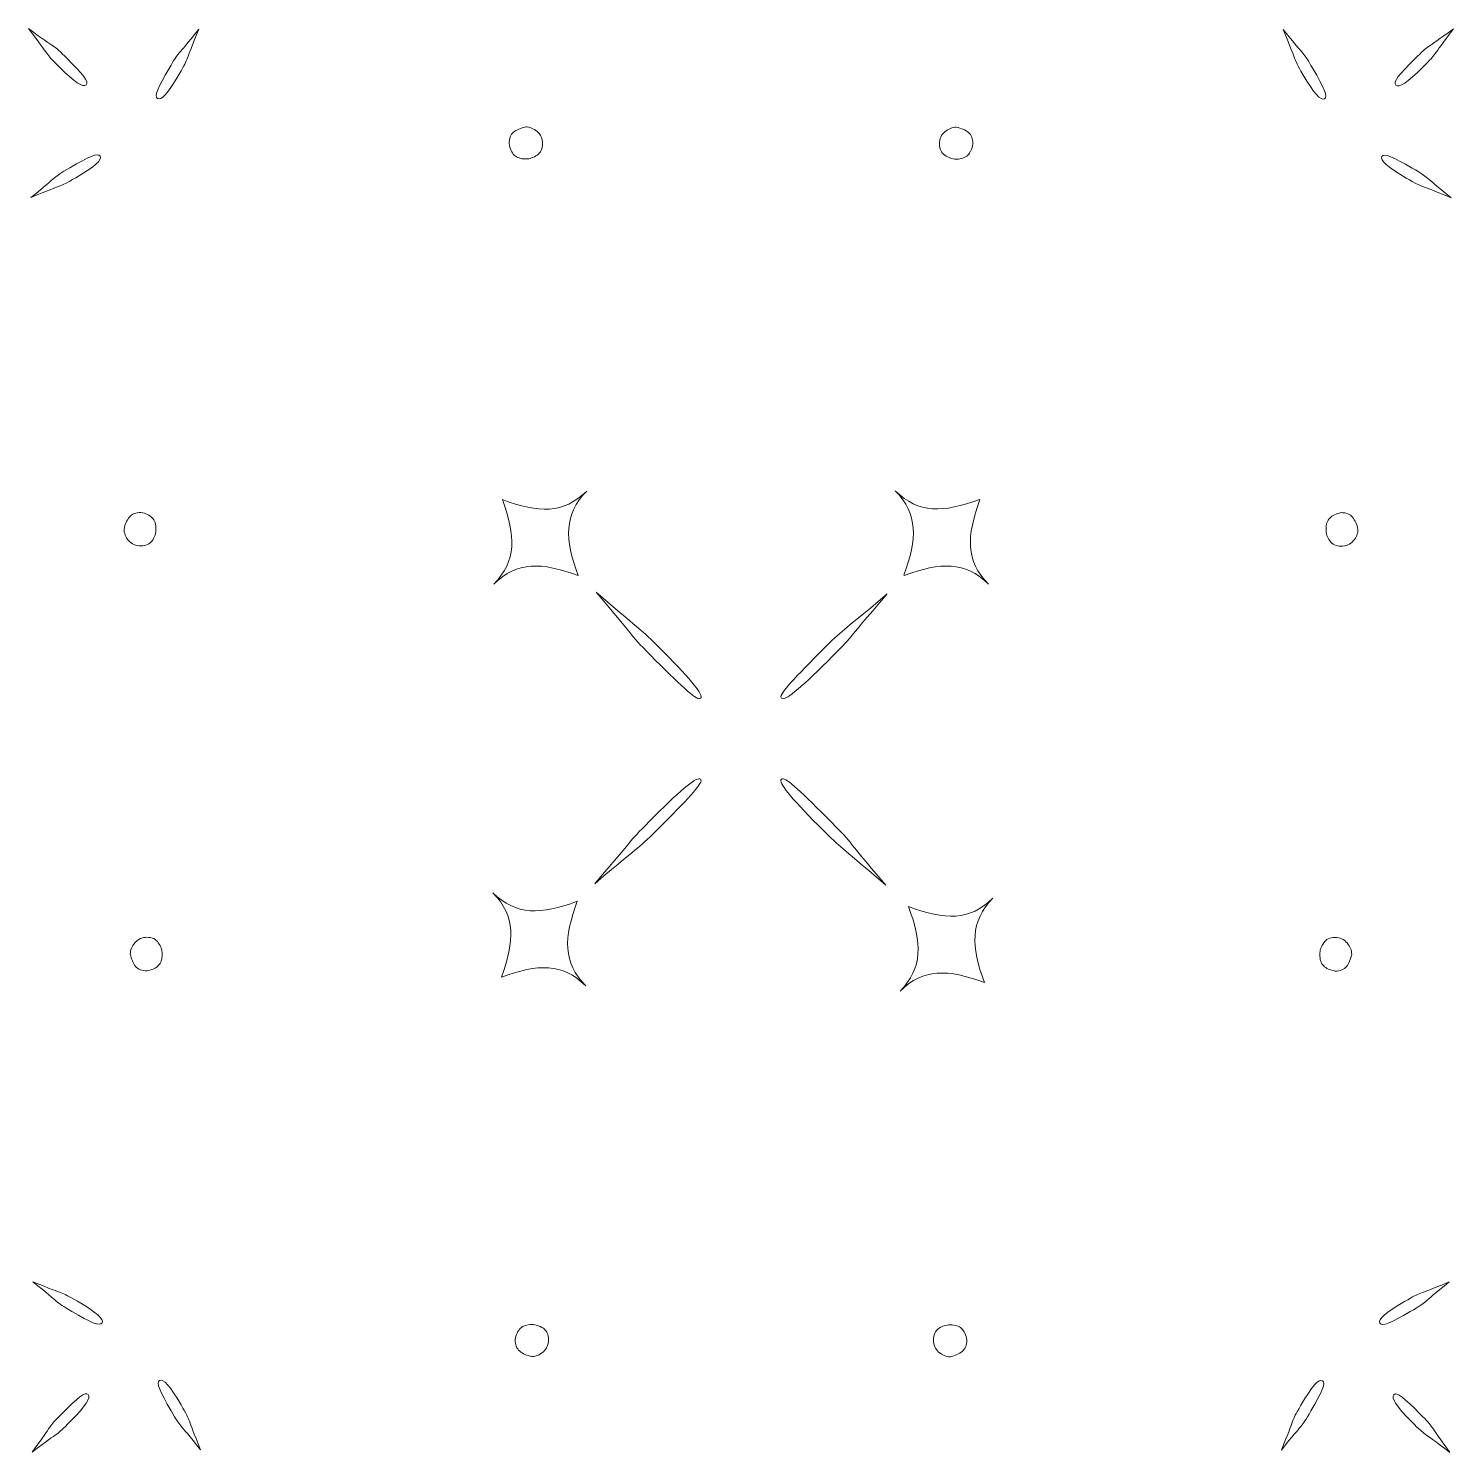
# Model space of a CAD drawing. Header units: centimetres. Extents: x -6.4 to 6.4, y -5 to 7.7.
# Drawn here: x -5.7 to 5.73, y -4.37 to 7.04 of the extents above; entities that cross this region are included whole.
import ezdxf

# ---------------------------------------------------------------- set-up
doc = ezdxf.new("R2010")
doc.units = ezdxf.units.CM
doc.header["$MEASUREMENT"] = 0
doc.layers.add('Layer 1', color=7, linetype='Continuous')

msp = doc.modelspace()

# ---------------------------------------------------------------- linework, layer by layer
at = {"layer": 'Layer 1', "lineweight": 18}
for points, knots in [([(-5.69608, 7.03763), (-5.45279, 6.85611), (-5.51086, 6.92176), (-5.38592, 6.79666), (-5.38592, 6.79666), (-5.26098, 6.67155), (-5.20893, 6.61125), (-5.23347, 6.58668), (-5.23347, 6.58668), (-5.258, 6.56211), (-5.3264, 6.60604), (-5.45134, 6.73115), (-5.45134, 6.73115), (-5.57628, 6.85625), (-5.50892, 6.794), (-5.69608, 7.03763)], [0, 0, 0, 0, 0.2, 0.2, 0.2, 0.2, 0.4, 0.4, 0.4, 0.4, 0.6, 0.6, 0.6, 0.6, 1, 1, 1, 1]), ([(-4.33134, 7.03146), (-4.51942, 6.79307), (-4.4803, 6.87153), (-4.56864, 6.71832), (-4.56864, 6.71832), (-4.65699, 6.56509), (-4.69168, 6.49336), (-4.66163, 6.47598), (-4.66163, 6.47598), (-4.63158, 6.45861), (-4.57686, 6.51877), (-4.48852, 6.672), (-4.48852, 6.672), (-4.40018, 6.82521), (-4.44915, 6.74763), (-4.33134, 7.03146)], [0, 0, 0, 0, 0.2, 0.2, 0.2, 0.2, 0.4, 0.4, 0.4, 0.4, 0.6, 0.6, 0.6, 0.6, 1, 1, 1, 1]), ([(4.36275, 7.02935), (4.55083, 6.79096), (4.51171, 6.86942), (4.60005, 6.71621), (4.60005, 6.71621), (4.6884, 6.56299), (4.72309, 6.49125), (4.69304, 6.47388), (4.69304, 6.47388), (4.66299, 6.4565), (4.60827, 6.51666), (4.51993, 6.66989), (4.51993, 6.66989), (4.43159, 6.8231), (4.48056, 6.74552), (4.36275, 7.02935)], [0, 0, 0, 0, 0.2, 0.2, 0.2, 0.2, 0.4, 0.4, 0.4, 0.4, 0.6, 0.6, 0.6, 0.6, 1, 1, 1, 1]), ([(5.7275, 7.03552), (5.48421, 6.854), (5.54228, 6.91965), (5.41734, 6.79455), (5.41734, 6.79455), (5.2924, 6.66944), (5.24035, 6.60914), (5.26489, 6.58457), (5.26489, 6.58457), (5.28942, 6.56), (5.35782, 6.60393), (5.48276, 6.72904), (5.48276, 6.72904), (5.6077, 6.85414), (5.54034, 6.79189), (5.7275, 7.03552)], [0, 0, 0, 0, 0.2, 0.2, 0.2, 0.2, 0.4, 0.4, 0.4, 0.4, 0.6, 0.6, 0.6, 0.6, 1, 1, 1, 1]), ([(-1.84366, 6.11566), (-1.83533, 6.07398), (-1.82285, 6.04271), (-1.80203, 6.02396), (-1.80203, 6.02396), (-1.78122, 6.00311), (-1.75, 5.9927), (-1.71045, 5.9927), (-1.71045, 5.9927), (-1.67715, 5.9927), (-1.64801, 6.00312), (-1.61887, 6.02396), (-1.61887, 6.02396), (-1.58973, 6.04271), (-1.57516, 6.07398), (-1.57516, 6.11566), (-1.57516, 6.11566), (-1.57516, 6.15526), (-1.58973, 6.18861), (-1.61887, 6.21153), (-1.61887, 6.21153), (-1.64801, 6.23654), (-1.67715, 6.24905), (-1.71045, 6.24905), (-1.71045, 6.24905), (-1.75, 6.24071), (-1.7833, 6.22612), (-1.80828, 6.20736), (-1.80828, 6.20736), (-1.83117, 6.18652), (-1.84366, 6.15526), (-1.84366, 6.11566)], [0, 0, 0, 0, 0.11111111, 0.11111111, 0.11111111, 0.11111111, 0.22222222, 0.22222222, 0.22222222, 0.22222222, 0.33333333, 0.33333333, 0.33333333, 0.33333333, 0.44444444, 0.44444444, 0.44444444, 0.44444444, 0.55555556, 0.55555556, 0.55555556, 0.55555556, 0.66666667, 0.66666667, 0.66666667, 0.66666667, 0.77777778, 0.77777778, 0.77777778, 0.77777778, 1, 1, 1, 1]), ([(1.87508, 6.11355), (1.86675, 6.07187), (1.85427, 6.04061), (1.83345, 6.02185), (1.83345, 6.02185), (1.81264, 6.00101), (1.78142, 5.99059), (1.74187, 5.99059), (1.74187, 5.99059), (1.70857, 5.99059), (1.67943, 6.00101), (1.65029, 6.02185), (1.65029, 6.02185), (1.62115, 6.04061), (1.60658, 6.07187), (1.60658, 6.11355), (1.60658, 6.11355), (1.60658, 6.15315), (1.62115, 6.1865), (1.65029, 6.20942), (1.65029, 6.20942), (1.67943, 6.23443), (1.70857, 6.24694), (1.74187, 6.24694), (1.74187, 6.24694), (1.78142, 6.2386), (1.81472, 6.22401), (1.8397, 6.20525), (1.8397, 6.20525), (1.86259, 6.18441), (1.87508, 6.15315), (1.87508, 6.11355)], [0, 0, 0, 0, 0.11111111, 0.11111111, 0.11111111, 0.11111111, 0.22222222, 0.22222222, 0.22222222, 0.22222222, 0.33333333, 0.33333333, 0.33333333, 0.33333333, 0.44444444, 0.44444444, 0.44444444, 0.44444444, 0.55555556, 0.55555556, 0.55555556, 0.55555556, 0.66666667, 0.66666667, 0.66666667, 0.66666667, 0.77777778, 0.77777778, 0.77777778, 0.77777778, 1, 1, 1, 1]), ([(-5.67672, 5.68414), (-5.43866, 5.87248), (-5.51701, 5.83331), (-5.364, 5.92176), (-5.364, 5.92176), (-5.21098, 6.01023), (-5.13934, 6.04497), (-5.12199, 6.01487), (-5.12199, 6.01487), (-5.10464, 5.98479), (-5.16472, 5.93), (-5.31774, 5.84153), (-5.31774, 5.84153), (-5.47075, 5.75308), (-5.39327, 5.80211), (-5.67672, 5.68414)], [0, 0, 0, 0, 0.2, 0.2, 0.2, 0.2, 0.4, 0.4, 0.4, 0.4, 0.6, 0.6, 0.6, 0.6, 1, 1, 1, 1]), ([(5.70817, 5.68206), (5.4701, 5.8704), (5.54845, 5.83123), (5.39544, 5.91969), (5.39544, 5.91969), (5.24242, 6.00815), (5.17078, 6.04289), (5.15343, 6.0128), (5.15343, 6.0128), (5.13608, 5.98271), (5.19616, 5.92792), (5.34918, 5.83946), (5.34918, 5.83946), (5.50219, 5.751), (5.42471, 5.80003), (5.70817, 5.68206)], [0, 0, 0, 0, 0.2, 0.2, 0.2, 0.2, 0.4, 0.4, 0.4, 0.4, 0.6, 0.6, 0.6, 0.6, 1, 1, 1, 1]), ([(-1.22141, 3.33085), (-1.4052, 3.14215), (-1.39775, 2.94833), (-1.2898, 2.65387), (-1.2898, 2.65387), (-1.58387, 2.76196), (-1.77743, 2.76942), (-1.96588, 2.58538), (-1.96588, 2.58538), (-1.7821, 2.77409), (-1.78954, 2.96791), (-1.89749, 3.26237), (-1.89749, 3.26237), (-1.60342, 3.15428), (-1.40986, 3.14682), (-1.22141, 3.33085)], [0, 0, 0, 0, 0.2, 0.2, 0.2, 0.2, 0.4, 0.4, 0.4, 0.4, 0.6, 0.6, 0.6, 0.6, 1, 1, 1, 1]), ([(1.99939, 2.58539), (1.81094, 2.76943), (1.61738, 2.76197), (1.32331, 2.65388), (1.32331, 2.65388), (1.32331, 2.65388), (1.3245, 2.65716), (1.3245, 2.65716), (1.3245, 2.65716), (1.3245, 2.65716), (1.32122, 2.65597), (1.32122, 2.65597), (1.32122, 2.65597), (1.42917, 2.95043), (1.43662, 3.14425), (1.25283, 3.33295), (1.25283, 3.33295), (1.44128, 3.14892), (1.63484, 3.15638), (1.92891, 3.26447), (1.92891, 3.26447), (1.92891, 3.26447), (1.92772, 3.26119), (1.92772, 3.26119), (1.92772, 3.26119), (1.92772, 3.26119), (1.931, 3.26238), (1.931, 3.26238), (1.931, 3.26238), (1.82305, 2.96792), (1.8156, 2.7741), (1.99939, 2.58539)], [0, 0, 0, 0, 0.11111111, 0.11111111, 0.11111111, 0.11111111, 0.22222222, 0.22222222, 0.22222222, 0.22222222, 0.33333333, 0.33333333, 0.33333333, 0.33333333, 0.44444444, 0.44444444, 0.44444444, 0.44444444, 0.55555556, 0.55555556, 0.55555556, 0.55555556, 0.66666667, 0.66666667, 0.66666667, 0.66666667, 0.77777778, 0.77777778, 0.77777778, 0.77777778, 1, 1, 1, 1]), ([(-4.79504, 3.16032), (-4.83667, 3.16032), (-4.86581, 3.14782), (-4.88662, 3.12281), (-4.88662, 3.12281), (-4.90744, 3.0978), (-4.92201, 3.06654), (-4.93033, 3.02485), (-4.93033, 3.02485), (-4.93033, 2.99359), (-4.91784, 2.96233), (-4.89287, 2.93315), (-4.89287, 2.93315), (-4.86789, 2.90605), (-4.83667, 2.89147), (-4.79504, 2.89147), (-4.79504, 2.89147), (-4.7555, 2.89147), (-4.72427, 2.90605), (-4.70346, 2.93315), (-4.70346, 2.93315), (-4.68473, 2.96233), (-4.67432, 2.99359), (-4.67432, 3.02485), (-4.67432, 3.02485), (-4.67432, 3.06654), (-4.68473, 3.09572), (-4.70346, 3.11656), (-4.70346, 3.11656), (-4.72427, 3.1374), (-4.7555, 3.15199), (-4.79504, 3.16032)], [0, 0, 0, 0, 0.11111111, 0.11111111, 0.11111111, 0.11111111, 0.22222222, 0.22222222, 0.22222222, 0.22222222, 0.33333333, 0.33333333, 0.33333333, 0.33333333, 0.44444444, 0.44444444, 0.44444444, 0.44444444, 0.55555556, 0.55555556, 0.55555556, 0.55555556, 0.66666667, 0.66666667, 0.66666667, 0.66666667, 0.77777778, 0.77777778, 0.77777778, 0.77777778, 1, 1, 1, 1]), ([(4.82646, 3.15824), (4.86809, 3.15824), (4.89723, 3.14574), (4.91804, 3.12073), (4.91804, 3.12073), (4.93886, 3.09572), (4.95343, 3.06446), (4.96175, 3.02277), (4.96175, 3.02277), (4.96175, 2.99151), (4.94926, 2.96025), (4.92429, 2.93107), (4.92429, 2.93107), (4.89931, 2.90398), (4.86809, 2.88939), (4.82646, 2.88939), (4.82646, 2.88939), (4.78692, 2.88939), (4.75569, 2.90398), (4.73488, 2.93107), (4.73488, 2.93107), (4.71615, 2.96025), (4.70574, 2.99151), (4.70574, 3.02277), (4.70574, 3.02277), (4.70574, 3.06446), (4.71615, 3.09364), (4.73488, 3.11448), (4.73488, 3.11448), (4.75569, 3.13532), (4.78692, 3.14991), (4.82646, 3.15824)], [0, 0, 0, 0, 0.11111111, 0.11111111, 0.11111111, 0.11111111, 0.22222222, 0.22222222, 0.22222222, 0.22222222, 0.33333333, 0.33333333, 0.33333333, 0.33333333, 0.44444444, 0.44444444, 0.44444444, 0.44444444, 0.55555556, 0.55555556, 0.55555556, 0.55555556, 0.66666667, 0.66666667, 0.66666667, 0.66666667, 0.77777778, 0.77777778, 0.77777778, 0.77777778, 1, 1, 1, 1]), ([(-1.14485, 2.521), (-0.78389, 2.09746), (-0.90177, 2.208), (-0.67109, 1.97701), (-0.67109, 1.97701), (-0.44039, 1.746), (-0.33266, 1.64631), (-0.30812, 1.67087), (-0.30812, 1.67087), (-0.28359, 1.69544), (-0.37497, 1.81151), (-0.60567, 2.04252), (-0.60567, 2.04252), (-0.83635, 2.27351), (-0.71937, 2.15117), (-1.14485, 2.521)], [0, 0, 0, 0, 0.2, 0.2, 0.2, 0.2, 0.4, 0.4, 0.4, 0.4, 0.6, 0.6, 0.6, 0.6, 1, 1, 1, 1]), ([(1.18854, 2.50873), (0.76556, 2.14728), (0.87595, 2.26533), (0.64527, 2.03434), (0.64527, 2.03434), (0.41457, 1.80333), (0.31501, 1.69545), (0.33954, 1.67088), (0.33954, 1.67088), (0.36408, 1.64632), (0.47999, 1.73782), (0.71069, 1.96883), (0.71069, 1.96883), (0.94137, 2.19982), (0.8192, 2.08268), (1.18854, 2.50873)], [0, 0, 0, 0, 0.2, 0.2, 0.2, 0.2, 0.4, 0.4, 0.4, 0.4, 0.6, 0.6, 0.6, 0.6, 1, 1, 1, 1]), ([(-1.15712, 0.18448), (-0.73414, 0.54593), (-0.84453, 0.42789), (-0.61385, 0.65888), (-0.61385, 0.65888), (-0.38315, 0.88988), (-0.28359, 0.99776), (-0.30812, 1.02233), (-0.30812, 1.02233), (-0.33266, 1.0469), (-0.44857, 0.95539), (-0.67927, 0.72439), (-0.67927, 0.72439), (-0.90995, 0.4934), (-0.78778, 0.61054), (-1.15712, 0.18448)], [0, 0, 0, 0, 0.2, 0.2, 0.2, 0.2, 0.4, 0.4, 0.4, 0.4, 0.6, 0.6, 0.6, 0.6, 1, 1, 1, 1]), ([(1.17627, 0.17221), (0.81531, 0.59575), (0.93319, 0.48522), (0.70251, 0.71621), (0.70251, 0.71621), (0.47181, 0.94721), (0.36408, 1.04691), (0.33954, 1.02234), (0.33954, 1.02234), (0.31501, 0.99777), (0.40639, 0.8817), (0.63709, 0.6507), (0.63709, 0.6507), (0.86777, 0.41971), (0.75079, 0.54204), (1.17627, 0.17221)], [0, 0, 0, 0, 0.2, 0.2, 0.2, 0.2, 0.4, 0.4, 0.4, 0.4, 0.6, 0.6, 0.6, 0.6, 1, 1, 1, 1]), ([(-1.97363, 0.11247), (-1.78518, -0.07157), (-1.59162, -0.06411), (-1.29755, 0.04398), (-1.29755, 0.04398), (-1.4055, -0.25048), (-1.41295, -0.4443), (-1.22916, -0.633), (-1.22916, -0.633), (-1.41761, -0.44897), (-1.61117, -0.45643), (-1.90524, -0.56452), (-1.90524, -0.56452), (-1.79729, -0.27006), (-1.78984, -0.07624), (-1.97363, 0.11247)], [0, 0, 0, 0, 0.2, 0.2, 0.2, 0.2, 0.4, 0.4, 0.4, 0.4, 0.6, 0.6, 0.6, 0.6, 1, 1, 1, 1]), ([(1.29101, -0.67587), (1.47479, -0.48716), (1.46735, -0.29334), (1.3594, 0.00112), (1.3594, 0.00112), (1.65347, -0.10698), (1.84703, -0.11443), (2.03548, 0.0696), (2.03548, 0.0696), (1.85169, -0.1191), (1.85914, -0.31292), (1.96709, -0.60738), (1.96709, -0.60738), (1.67302, -0.49929), (1.47946, -0.49183), (1.29101, -0.67587)], [0, 0, 0, 0, 0.2, 0.2, 0.2, 0.2, 0.4, 0.4, 0.4, 0.4, 0.6, 0.6, 0.6, 0.6, 1, 1, 1, 1]), ([(-4.74693, -0.51316), (-4.70531, -0.50483), (-4.67408, -0.49232), (-4.65535, -0.47148), (-4.65535, -0.47148), (-4.63454, -0.45064), (-4.62413, -0.41938), (-4.62413, -0.37978), (-4.62413, -0.37978), (-4.62413, -0.34643), (-4.63454, -0.31725), (-4.65535, -0.28807), (-4.65535, -0.28807), (-4.67408, -0.25889), (-4.70531, -0.24431), (-4.74693, -0.24431), (-4.74693, -0.24431), (-4.78648, -0.24431), (-4.81978, -0.25889), (-4.84268, -0.28807), (-4.84268, -0.28807), (-4.86765, -0.31725), (-4.88014, -0.34643), (-4.88014, -0.37978), (-4.88014, -0.37978), (-4.87182, -0.41938), (-4.85725, -0.45272), (-4.83851, -0.47773), (-4.83851, -0.47773), (-4.8177, -0.50066), (-4.78648, -0.51316), (-4.74693, -0.51316)], [0, 0, 0, 0, 0.11111111, 0.11111111, 0.11111111, 0.11111111, 0.22222222, 0.22222222, 0.22222222, 0.22222222, 0.33333333, 0.33333333, 0.33333333, 0.33333333, 0.44444444, 0.44444444, 0.44444444, 0.44444444, 0.55555556, 0.55555556, 0.55555556, 0.55555556, 0.66666667, 0.66666667, 0.66666667, 0.66666667, 0.77777778, 0.77777778, 0.77777778, 0.77777778, 1, 1, 1, 1]), ([(4.77838, -0.51524), (4.73675, -0.50691), (4.70552, -0.4944), (4.68679, -0.47356), (4.68679, -0.47356), (4.66598, -0.45272), (4.65557, -0.42145), (4.65557, -0.38185), (4.65557, -0.38185), (4.65557, -0.34851), (4.66598, -0.31933), (4.68679, -0.29015), (4.68679, -0.29015), (4.70552, -0.26097), (4.73675, -0.24639), (4.77837, -0.24639), (4.77837, -0.24639), (4.81792, -0.24639), (4.85122, -0.26097), (4.87412, -0.29015), (4.87412, -0.29015), (4.89909, -0.31933), (4.91158, -0.34851), (4.91158, -0.38186), (4.91158, -0.38186), (4.90326, -0.42145), (4.88869, -0.4548), (4.86995, -0.47981), (4.86995, -0.47981), (4.84914, -0.50274), (4.81792, -0.51524), (4.77838, -0.51524)], [0, 0, 0, 0, 0.11111111, 0.11111111, 0.11111111, 0.11111111, 0.22222222, 0.22222222, 0.22222222, 0.22222222, 0.33333333, 0.33333333, 0.33333333, 0.33333333, 0.44444444, 0.44444444, 0.44444444, 0.44444444, 0.55555556, 0.55555556, 0.55555556, 0.55555556, 0.66666667, 0.66666667, 0.66666667, 0.66666667, 0.77777778, 0.77777778, 0.77777778, 0.77777778, 1, 1, 1, 1]), ([(-5.66151, -3.00416), (-5.42344, -3.1925), (-5.50179, -3.15333), (-5.34878, -3.24179), (-5.34878, -3.24179), (-5.19577, -3.33025), (-5.12412, -3.36499), (-5.10677, -3.3349), (-5.10677, -3.3349), (-5.08943, -3.30481), (-5.1495, -3.25002), (-5.30252, -3.16156), (-5.30252, -3.16156), (-5.45554, -3.0731), (-5.37805, -3.12213), (-5.66151, -3.00416)], [0, 0, 0, 0, 0.2, 0.2, 0.2, 0.2, 0.4, 0.4, 0.4, 0.4, 0.6, 0.6, 0.6, 0.6, 1, 1, 1, 1]), ([(5.69295, -3.00624), (5.45488, -3.19458), (5.53323, -3.15541), (5.38022, -3.24386), (5.38022, -3.24386), (5.22721, -3.33233), (5.15556, -3.36706), (5.13821, -3.33698), (5.13821, -3.33698), (5.12087, -3.30689), (5.18094, -3.2521), (5.33396, -3.16364), (5.33396, -3.16364), (5.48698, -3.07517), (5.40949, -3.12421), (5.69295, -3.00624)], [0, 0, 0, 0, 0.2, 0.2, 0.2, 0.2, 0.4, 0.4, 0.4, 0.4, 0.6, 0.6, 0.6, 0.6, 1, 1, 1, 1]), ([(-1.79558, -3.4685), (-1.79558, -3.51019), (-1.78309, -3.53936), (-1.75811, -3.5602), (-1.75811, -3.5602), (-1.73314, -3.58105), (-1.70192, -3.59563), (-1.66029, -3.60397), (-1.66029, -3.60397), (-1.62907, -3.60397), (-1.59785, -3.59147), (-1.56871, -3.56646), (-1.56871, -3.56646), (-1.54165, -3.54145), (-1.52708, -3.51018), (-1.52708, -3.4685), (-1.52708, -3.4685), (-1.52708, -3.4289), (-1.54165, -3.39764), (-1.56871, -3.3768), (-1.56871, -3.3768), (-1.59785, -3.35804), (-1.62907, -3.34762), (-1.66029, -3.34762), (-1.66029, -3.34762), (-1.70192, -3.34762), (-1.73106, -3.35804), (-1.75187, -3.3768), (-1.75187, -3.3768), (-1.77269, -3.39764), (-1.78726, -3.4289), (-1.79558, -3.4685)], [0, 0, 0, 0, 0.11111111, 0.11111111, 0.11111111, 0.11111111, 0.22222222, 0.22222222, 0.22222222, 0.22222222, 0.33333333, 0.33333333, 0.33333333, 0.33333333, 0.44444444, 0.44444444, 0.44444444, 0.44444444, 0.55555556, 0.55555556, 0.55555556, 0.55555556, 0.66666667, 0.66666667, 0.66666667, 0.66666667, 0.77777778, 0.77777778, 0.77777778, 0.77777778, 1, 1, 1, 1]), ([(1.827, -3.47058), (1.827, -3.51227), (1.81451, -3.54144), (1.78953, -3.56228), (1.78953, -3.56228), (1.76456, -3.58312), (1.73334, -3.59771), (1.69171, -3.60605), (1.69171, -3.60605), (1.66049, -3.60605), (1.62927, -3.59354), (1.60013, -3.56854), (1.60013, -3.56854), (1.57307, -3.54353), (1.5585, -3.51226), (1.5585, -3.47058), (1.5585, -3.47058), (1.5585, -3.43098), (1.57307, -3.39972), (1.60013, -3.37888), (1.60013, -3.37888), (1.62927, -3.36012), (1.66049, -3.3497), (1.69171, -3.3497), (1.69171, -3.3497), (1.73334, -3.3497), (1.76248, -3.36012), (1.78329, -3.37888), (1.78329, -3.37888), (1.80411, -3.39972), (1.81868, -3.43098), (1.827, -3.47058)], [0, 0, 0, 0, 0.11111111, 0.11111111, 0.11111111, 0.11111111, 0.22222222, 0.22222222, 0.22222222, 0.22222222, 0.33333333, 0.33333333, 0.33333333, 0.33333333, 0.44444444, 0.44444444, 0.44444444, 0.44444444, 0.55555556, 0.55555556, 0.55555556, 0.55555556, 0.66666667, 0.66666667, 0.66666667, 0.66666667, 0.77777778, 0.77777778, 0.77777778, 0.77777778, 1, 1, 1, 1]), ([(-5.66768, -4.37073), (-5.48641, -4.12711), (-5.55197, -4.18525), (-5.42704, -4.06015), (-5.42704, -4.06015), (-5.3021, -3.93505), (-5.24187, -3.88293), (-5.21734, -3.9075), (-5.21734, -3.9075), (-5.1928, -3.93206), (-5.23667, -4.00055), (-5.36162, -4.12566), (-5.36162, -4.12566), (-5.48655, -4.25076), (-5.42438, -4.18332), (-5.66768, -4.37073)], [0, 0, 0, 0, 0.2, 0.2, 0.2, 0.2, 0.4, 0.4, 0.4, 0.4, 0.6, 0.6, 0.6, 0.6, 1, 1, 1, 1]), ([(-4.31602, -4.35138), (-4.5041, -4.11299), (-4.46499, -4.19145), (-4.55333, -4.03823), (-4.55333, -4.03823), (-4.64167, -3.88501), (-4.67636, -3.81327), (-4.64631, -3.7959), (-4.64631, -3.7959), (-4.61626, -3.77853), (-4.56155, -3.83869), (-4.4732, -3.99191), (-4.4732, -3.99191), (-4.38486, -4.14513), (-4.43383, -4.06754), (-4.31602, -4.35138)], [0, 0, 0, 0, 0.2, 0.2, 0.2, 0.2, 0.4, 0.4, 0.4, 0.4, 0.6, 0.6, 0.6, 0.6, 1, 1, 1, 1]), ([(4.34744, -4.35346), (4.53552, -4.11507), (4.49641, -4.19353), (4.58475, -4.04031), (4.58475, -4.04031), (4.67309, -3.88709), (4.70778, -3.81535), (4.67773, -3.79798), (4.67773, -3.79798), (4.64769, -3.78061), (4.59297, -3.84077), (4.50462, -3.99399), (4.50462, -3.99399), (4.41628, -4.14721), (4.46525, -4.06962), (4.34744, -4.35346)], [0, 0, 0, 0, 0.2, 0.2, 0.2, 0.2, 0.4, 0.4, 0.4, 0.4, 0.6, 0.6, 0.6, 0.6, 1, 1, 1, 1]), ([(5.6991, -4.37284), (5.51783, -4.12922), (5.58339, -4.18736), (5.45846, -4.06226), (5.45846, -4.06226), (5.33352, -3.93715), (5.27329, -3.88504), (5.24876, -3.9096), (5.24876, -3.9096), (5.22423, -3.93417), (5.2681, -4.00266), (5.39304, -4.12777), (5.39304, -4.12777), (5.51797, -4.25287), (5.4558, -4.18543), (5.6991, -4.37284)], [0, 0, 0, 0, 0.2, 0.2, 0.2, 0.2, 0.4, 0.4, 0.4, 0.4, 0.6, 0.6, 0.6, 0.6, 1, 1, 1, 1])]:
    msp.add_open_spline(points, degree=3, knots=knots, dxfattribs=at)

doc.saveas('drawing.dxf')
